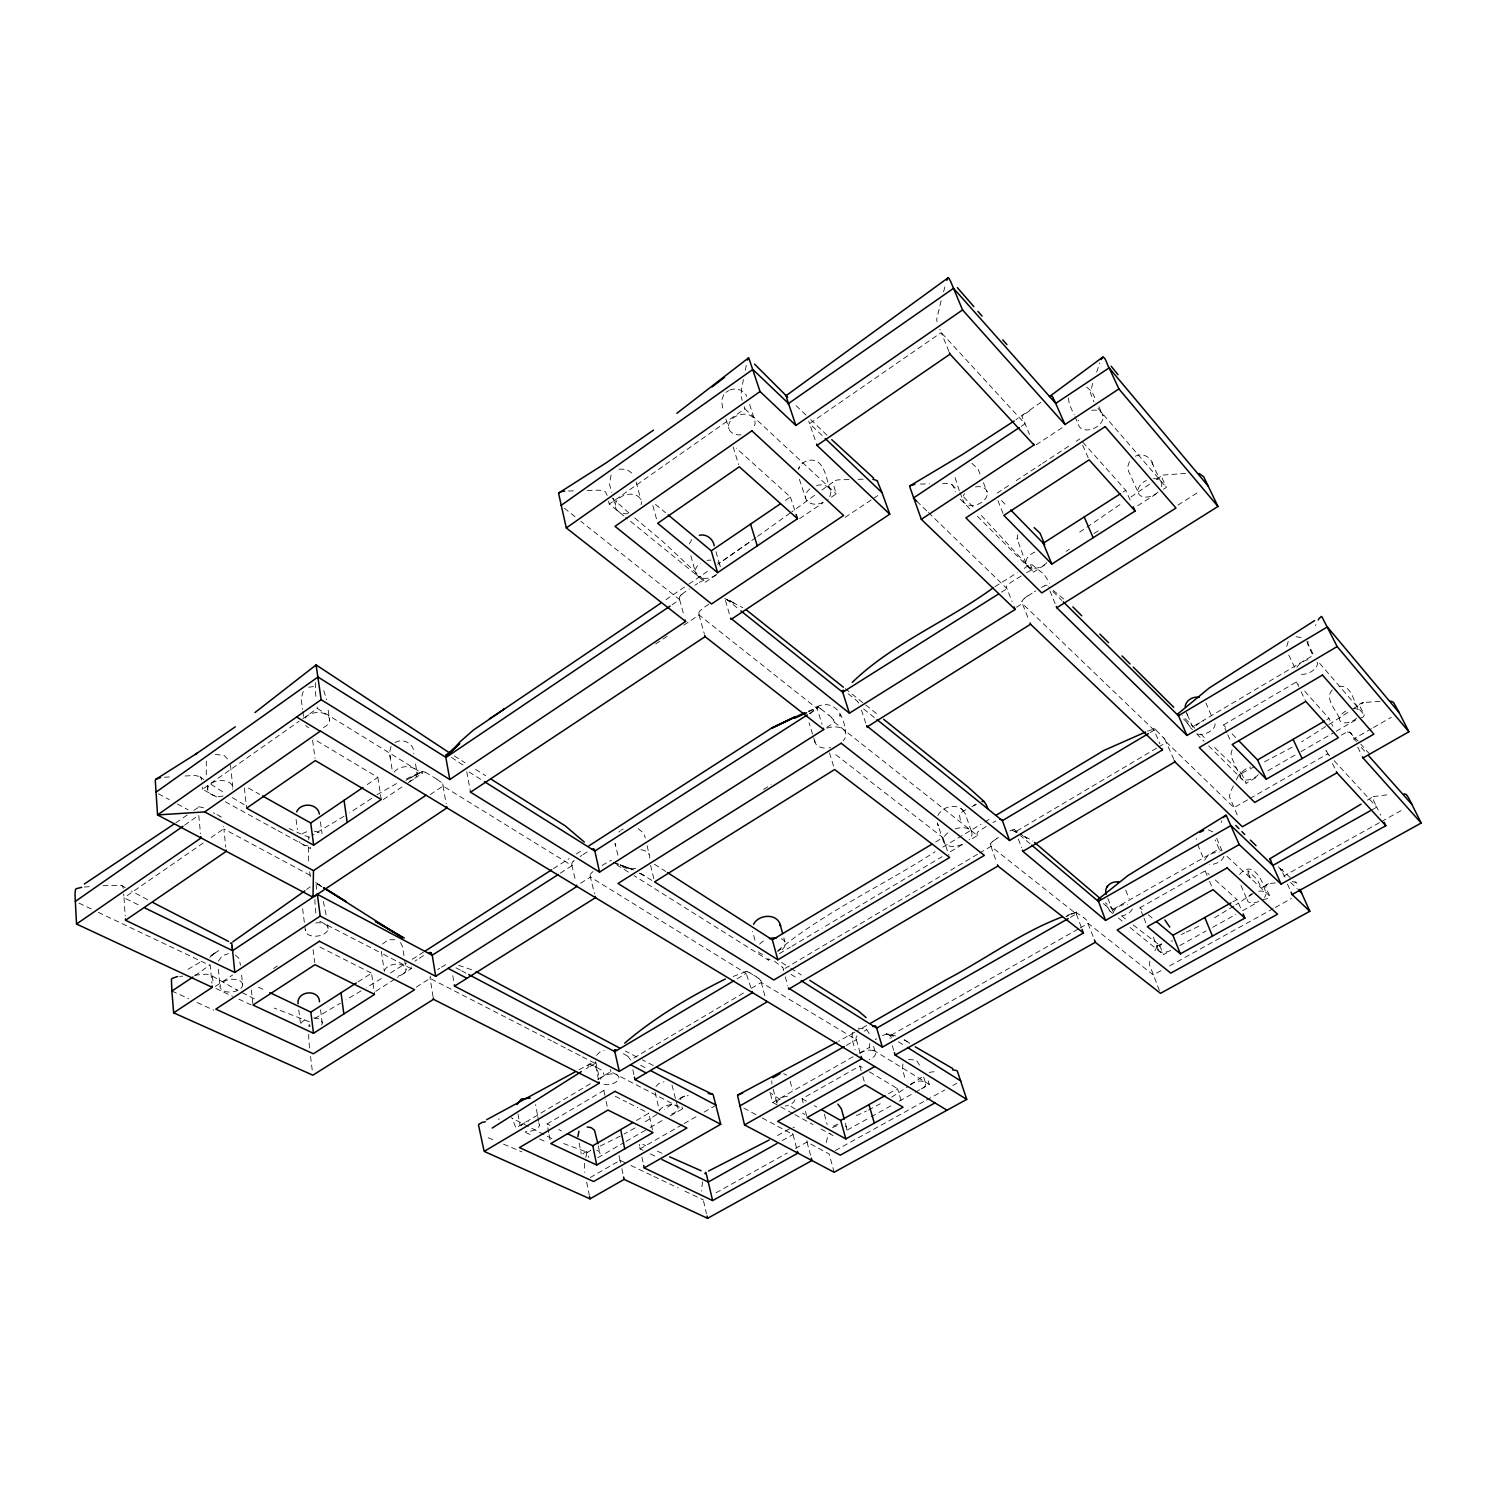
<?xml version="1.0" encoding="UTF-8"?>
<svg xmlns="http://www.w3.org/2000/svg" width="1496" height="1496" viewBox="0 0 1496 1496"><rect width="100%" height="100%" fill="white"/><g stroke="black" fill="none" stroke-linecap="round" stroke-linejoin="round"><path stroke-width="0.75" stroke-dasharray="5 3.75" d="M680.381 1099.597L680.456 1098.55A3.198 2.693 13 0 1 680.83 1097.671L683.971 1096.194A28.218 23.843 13.6 0 1 685.897 1095.895L688.216 1095.633M1017.13 539.289L1017.766 534.764M308.606 847.222L308.438 856.479A37.494 2.693 85.8 0 0 308.419 857.563L308.718 864.09M308.943 1026.667L308.98 1024.891M315.544 682.681L315.432 688.291A37.849 3.011 86.1 0 0 315.413 690.18L316.011 699.043M308.793 1034.204L308.737 1036.952A33.903 2.244 85.5 0 0 308.737 1037.85L309.616 1048.771M771.768 1080.785L771.899 1084.095M826.428 1142.514L826.746 1140.158A26.778 7.387 83.5 0 1 827.064 1139.092L828.298 1135.52M315.002 899.414L314.945 901.078A36.727 2.824 85.9 0 0 314.927 902.107L315.955 914.617M1068.331 398.067L1069.49 404.78L1074.165 414.822M1075.83 912.242L1083.777 917.59M411.101 966.846L411.25 968.66L397.469 977.468M902.93 1063.955L902.443 1069.378L905.735 1080.636M1196.258 838.415L1196.22 839.48M588.096 1064.984L588.302 1067.471L584.113 1069.977M584.693 1163.234L584.469 1164.449A29.883 5.236 84.4 0 0 584.338 1165.178L584.749 1172.453M585.834 1157.493L586.638 1153.491A27.788 4.899 84.4 0 1 586.843 1152.556L588.732 1157.362M745.27 370.335L746.448 364.426M743.456 379.423L741.848 387.539A41.813 10.865 88.7 0 0 741.436 389.876L741.062 395.094A4.731 1.216 88.8 0 0 741.231 396.664L742.147 400.311M203.531 807.877A63.15 53.052 -87 0 0 202.783 807.522L198.725 806.793L198.22 809.841M218.397 961.124L222.119 955.888L228.439 953.644M1308.065 641.148L1307.766 643.467A3.796 1.87 88.6 0 0 1307.953 644.757L1312.89 655.51L1190.704 727.935L1192.406 729.618M943.565 291.757L945.659 284.147M941.096 300.827L936.777 319.003A3.89 1.29 -89.5 0 0 936.814 320.481L937.02 321.808M702.615 1181.765L701.25 1191.097M1149.919 961.161L1149.47 963.854A3.198 1.328 84.1 0 0 1149.601 964.957L1159.68 991.287M206.336 761.09L206.298 775.152M1092.622 383.406L1090.509 392.999L1093.875 401.788M816.816 706.729C834.805 698.651 844.193 715.518 845.577 732.535M1096.624 372.111L1099.167 364.856M1099.841 362.986L1099.504 363.939M689.394 543.908L691.75 539.57M799.406 467.07L798.509 469.202C799.949 464.284 804.717 460.787 809.729 460.207C825.325 458.412 826.316 481.245 830.523 490.464M209.814 957.365L213.61 953.924A61.803 15.072 -41.7 0 1 214.564 953.363M1236.388 779.846L1238.445 775.695A31.079 14.474 86 0 1 1239.193 774.348L1240.932 772.983A3.516 1.627 86.3 0 1 1241.493 773.376L1246.168 783.287L1258.865 775.938M1154.912 950.764L1156.913 946.744A28.387 12.024 83.9 0 1 1157.53 945.64L1158.989 944.649A3.216 1.365 84.2 0 1 1159.475 945.079L1163.477 954.672L1169.984 951.045M1315.395 625.739L1315.919 624.655M1221.091 822.482L1221.933 820.818M1233.377 785.961L1230.909 790.991A33.361 15.428 85.8 0 0 1230.441 792.001L1229.525 796.059A3.497 1.59 86 0 0 1229.693 797.256L1238.651 818.275M611.06 475.036L609.508 484.106L611.658 492.315M750.917 987.809L746.224 973.428A3.796 1.72 55.8 0 1 745.868 971.39L747.252 971.502M590.49 874.132L592.322 872.093A31.958 21.86 -58 0 1 593.071 871.663M1232.087 749.907L1231.04 753.629L1231.975 758.304L1240.278 776.536M1129.424 461.591L1127.89 466.228L1128.508 471.072L1137.951 491.847M937.88 815.544C941.882 807.111 954.373 803.296 961.891 809.261M391.017 746.429L389.446 753.105L390.624 758.435L389.615 754.639M852.608 1032.333L851.841 1038.336L855.095 1049.874M1185.58 473.428L1162.467 475.092L1161.906 477.748L1166.375 487.416L1161.27 490.669M1239.604 874.618C1252.171 858.274 1264.214 881.967 1265.803 894.01M596.53 1055.316L599.672 1052.137L604.122 1050.585M810.084 713.873L817.77 706.692M723.765 394.757L721.54 400.535L722.811 409.119M382.583 943.995L388.287 939.712L396.496 939.75M303.221 691.339L301.145 698.894L302.566 709.478M655.977 1086.451L659.044 1083.385L664.056 1081.776M1288.224 641.485L1286.205 648.198M869.831 1043.497L869.195 1047.574L929.278 1084.45L915.253 1092.248M857.002 1035.924L856.61 1036.41A2.506 1.926 -58.4 0 0 856.049 1037.794L856.03 1038.617A4.918 3.89 -55.7 0 0 856.366 1039.683M425.126 772.198L422.433 771.412L422.246 773.245L408.015 782.857M572.931 861.733L572.257 862.612A2.338 1.571 -57.7 0 0 571.921 863.379A4.226 2.842 -57.6 0 0 572.126 865.586M1332.3 689.937C1323.287 699.511 1338.752 712.096 1340.304 721.184M680.83 595.277L679.689 596.68A2.394 1.552 -51.9 0 0 679.446 597.297A4.451 2.936 -51.8 0 0 679.689 599.503M618.839 832.094L620.429 830.691M777.733 950.727C825.568 911.251 883.201 885.464 935.131 851.729M992.353 841.594L990.857 843.277A2.412 1.907 -51 0 0 990.633 843.838M972.026 806.625L976.383 804.194M574.015 860.742L574.146 860.63A10.547 7.162 -58.1 0 0 572.912 861.677M777.696 951.624L780.949 948.95L777.322 951.606M1024.218 598.568L1022.273 600.588A2.431 1.795 -46.1 0 0 1022.03 601.186M681.952 594.323L682.12 594.192A42.187 28.293 -52.4 0 1 685.168 591.78L689.394 589.013M1025.134 413.233L1015.971 419.759M1023.619 414.299L1022.123 416.206L1022.815 418.73A55.801 36.633 11.5 0 1 1023.844 420.694L1029.472 434.364M725.953 392.382L728.571 390.662M306.624 889.522L310.196 886.773M814.535 495.363L791.758 511.913M790.094 513.109L757.63 536.372M821.921 489.996L832.73 482.292L836.208 493.904L827.83 499.552M1353.787 708.3L1363.436 702.522C1352.216 705.458 1373.422 716.678 1358.723 718.286M755.91 537.588L722.138 561.28M216.583 796.975L202.502 789.252L299.013 721.334M302.659 718.772L317.32 708.468L317.115 706.972M623.795 515.877L609.283 504.077L744.877 408.782L744.185 406.594M671.667 1104.366L664.448 1109.378M184.55 825.175L198.762 815.245M749.216 542.375L717.575 564.403M1040.954 402.293L1028.781 410.746M1149.526 484.18L1129.237 498.205M187.187 815.002L174.303 823.885M203.213 842.996L123.981 897.806L125.234 916.02M211.123 837.517L223.839 828.728L223.596 826.39M1156.464 479.375L1162.018 475.522M1079.663 532.183L1121.14 503.759M1347.877 712.451L1301.557 741.923M921.798 1077.195L909.83 1085.292M371.756 798.322L349.653 812.795M707.421 571.397L686.384 585.778M211.03 955.794L216.247 952.223L211.086 955.57M684.57 587.03L664.261 600.812M367.212 784.577L377.815 777.359L313.674 738.931M785.4 500.393L790.412 496.99L736.2 448.127M694.911 585.291L697.622 583.477M383.313 799.537L404.481 785.25M672.003 604.814L679.633 599.653L580.803 521.281M716.565 574.632L705.364 582.187L625.609 517.354M799.575 518.626L822.819 502.937M430.25 794.6L443.022 786.036L571.996 865.679L575.68 881.256M708.824 604.234L704.784 606.946A34.632 23.412 -52.2 0 0 700.913 609.994M655.678 643.935L668.806 635.183M683.878 625.104L699.043 614.968L817.171 708.599L822.052 724.27M845.165 517.354L871.925 499.458M873.608 498.336L878.676 494.97M194.91 975.729L210.169 964.77M1021.17 426.36L1025.003 423.798L941.246 332.579L939.881 329.214M1253.18 893.505L1235.827 904.818M377.011 794.713L398.497 782.483M215.331 986.425L232.703 974.962M1036.148 444.854L1063.974 426.51M997.121 493.138L1009.276 485.153M1016.252 480.59L1040.823 464.471M1042.581 463.33L1069.154 445.901M1076.297 441.226L1079.869 438.87M273.6 968.492L277.433 965.967M891.653 1097.166L908.334 1086.264M423.499 955.589L417.534 959.46M193.769 810.421L198.145 807.578M1233.863 906.09L1212.845 918.75M656.912 1114.408L642.364 1123.59M1262.717 899.489C1279.304 898.198 1258.342 887.053 1269.038 883.575L1259.856 888.942M1027.939 595.875L1033.456 592.379M553.408 868.69L569.135 858.592M576.278 853.992L581.645 850.532M582.916 854.702L587.909 851.505A32.856 22.459 -58 0 1 588.957 850.962M214.601 953.289L220.529 949.493M358.124 981.806L371.532 973.204L374.58 994.391M1123.159 491.978L1125.777 490.314L1130.434 500.674M417.104 959.74L415.925 960.488A23.936 15.914 -63.2 0 0 414.897 961.217M560.364 873.14L571.996 865.679M809.317 713.648L817.171 708.599M581.869 855.394L580.055 856.535M602.065 865.548L606.235 862.912A23.3 16.063 -57.9 0 1 611.135 860.481L611.471 860.462M412.223 959.31L423.555 952.092M375.776 991.268L395.486 978.721M977.299 516.214L1033.399 572.164L1046.433 563.861M1066.068 551.351L1069.36 549.238M1094.137 533.455L1099.111 530.276M1137.596 505.76L1157.885 492.82M441.395 967.145L448.781 963.087M1035.681 590.957L1034.409 591.78M416.337 987.098L430.081 978.384L551.482 1040.823M439.618 968.286L437.617 969.558M826.764 727.355L834.6 722.4L977.412 835.572L970.642 839.611M1016.495 607.264L1022.366 603.561A4.432 3.123 -53.8 0 1 1022.086 601.168M1177.913 505.106L1198.015 492.371M580.56 883.257L590.378 877.049A4.264 2.899 -60.1 0 1 590.303 874.543M763.558 789.42L771.076 784.708M590.677 1150.387L586.769 1152.836L587.648 1152.406L560.813 1142.514M994.99 586.656L1017.43 572.631M1024.236 568.386L1030.576 564.029L1031.885 564.628A25.656 6.788 54.7 0 1 1032.857 565.357L1043.591 573.866A27.601 7.274 54.8 0 1 1044.283 574.427L1049.594 583.29M1001.497 592.135L1006.995 588.676A5.33 3.927 -41.6 0 1 1006.677 587.76M1021.095 576.016L1011.577 582A38.335 28.144 -45.1 0 0 1010.623 582.655L1008.659 584.095A6.657 4.825 -45.1 0 0 1007.051 585.534A2.506 1.795 -45.1 0 0 1006.621 586.712L1006.64 587.76M390.437 973.017L406.557 962.919M1367.475 800.136L1372.767 796.826M344.024 816.292L312.963 834.861M381.387 978.552L366.426 987.659M314.777 1018.477L340.34 1003.218M996.467 838.714L998.561 837.461M361.097 990.876L345.969 999.889M935.598 841.986L942.929 837.592L948.913 855.301M984.761 822.033L992.259 817.545M680.456 1098.55L684.57 1096.082L678.735 1099.28M942.873 847.091L981.021 824.277M1150.125 732.591L1154.127 730.198L1159.868 743.736M770.029 959.235L768.476 960.152L634.08 875.665M779.379 953.644L790.337 947.118M791.908 946.183L822.239 928.1M825.455 926.174L942.013 856.684M950.409 851.673L963.873 843.65A14.885 8.49 -18.9 0 1 945.416 844.342A14.885 8.49 -18.9 0 1 949.062 831.888M737.042 978.889L746.224 973.428L590.378 877.049L594.492 893.804M621.308 830.093L623.196 829.046M598.475 1079.514L595.109 1063.432L588.302 1067.471M590.396 1083.758L515.914 1127.909L512.23 1118.428M597.727 1079.42L610.817 1071.641L682.457 1108.835L670.358 1115.829M743.456 993.026L630.545 1059.953L627.909 1056.288M751.385 988.332L761.296 982.461L856.329 1039.72L860.817 1055.148M784.989 968.417L977.655 854.216M979.543 853.094L990.95 846.343L1076.335 913.944L1081.197 927.015M1156.632 748.131L1015.691 831.683A4.357 3.422 -51.3 0 0 1014.568 829.775A2.431 1.907 -51.1 0 0 1013.877 829.607L1013.147 829.625A13.296 10.285 -49.8 0 0 1011.52 830.224A29.322 22.795 -50.2 0 0 1009.912 830.972M1158.615 746.953L1166.543 742.259L1234.013 807.672L1247.982 799.631M199.847 962.377L185.597 970.698M992.895 822.613L995.756 820.986M548.714 1132.678L547.069 1123.982L603.879 1090.472L606.74 1091.93M1226.944 732.816L1223.447 724.999L1296.434 681.933L1298.528 684.289M986.238 826.521L979.169 830.935A8.808 6.882 -51.5 0 0 977.898 831.87L977.449 832.58A2.188 1.683 -50.9 0 0 977.112 833.309A4.077 3.123 -50.6 0 0 977.486 835.516M636.455 1120.448L648.797 1113.267L653.079 1132.547M1326.784 719.782L1329.046 718.454L1332.768 726.14M597.802 1157.736L624 1142.589M626.02 1141.429L648.198 1128.62M650.199 1127.46L662.298 1120.485M1267.972 770.683L1297.294 753.76M1300.978 751.628L1334.357 732.348M1336.227 731.264L1356.835 719.37M590.209 1177.539L620.092 1160.372L625.515 1162.934M682.101 1124.749L640.082 1148.872L640.344 1150.069M684.102 1123.59L696.108 1116.708M704.111 1112.108L716.098 1105.207M1249.983 798.49L1327.831 753.76L1331.01 757.238M1371.514 728.664L1353.693 738.912L1354.273 740.09M1373.478 727.524L1391.299 717.295M578.989 1069.696L593.65 1062.123M634.996 1127.947L624.019 1134.099M1070.276 917.422L1076.335 913.944M866.708 1025.433L856.853 1031.006M866.689 1029.734L864.239 1031.118M846.269 1045.423L856.329 1039.72M770.515 1093.95L772.721 1102.458L857.133 1054.437M859.134 1053.296L869.195 1047.574M1107.264 907.025L1107.358 907.1A11.65 2.655 59.2 0 1 1108.069 907.866L1109.882 911.101L1219.053 848.999L1221.054 850.85M875.179 1039.683L876.843 1038.748M1078.074 929.128L889.391 1036.13L890.101 1038.467M1080.112 927.988L1088.228 923.369L1153.304 974.962L1161.438 970.455M803.184 1102.926L802.062 1098.737L859.77 1066.05L862.182 1067.49M1143.187 916.169L1139.896 907.792L1205.159 870.84L1209.217 874.487M854.852 1032.147L838.601 1041.235M882.528 1035.513L887.409 1033.83L893.58 1036.317M1341.295 735.116L1344.867 733.152A25.675 25.114 -13.4 0 1 1345.764 732.685A11.856 11.426 -29.9 0 1 1347.466 731.937M1371.813 809.916L1376.769 807.148L1374.543 802.529A59.672 40.916 26.1 0 0 1373.852 801.164L1372.543 797.256A2.805 1.907 26.6 0 1 1372.935 796.639L1389.317 794.563M1026.611 572.613L1028.743 571.472A36.708 27.227 -44.7 0 1 1029.51 571.079L1029.94 570.855A6.04 4.338 -43.5 0 1 1030.594 570.612L1031.455 570.406A2.394 1.739 -44.4 0 1 1032.502 570.649L1033.025 571.229A5.199 3.721 -48.9 0 1 1033.456 572.126M782.258 1140.55L793.011 1134.529L792.674 1133.351M888.568 1093.67L897.525 1088.677L901.845 1103.076M1232.947 901.789L1236.986 899.526L1241.4 909.83M716.023 1192.798L787.233 1153.061M795.442 1148.479L806.999 1142.046L829.139 1153.94L834.132 1172.247M1379.424 822.688L1283.867 876.002L1284.877 878.302M1381.444 821.566L1403.809 809.093M789.551 1128.9L776.031 1136.324M847.204 1130.097L869.213 1117.849M871.214 1116.727L891.242 1105.6M899.246 1101.15L913.252 1093.37M1179.783 945.603L1206.057 930.98M1212.676 927.314L1235.92 914.393M1242.596 910.671L1256.004 903.229M1292.17 747.271L1264.139 762.025M835.217 1150.574L924.397 1101.224M926.435 1100.102L944.668 1090.023M952.784 1085.535L956.823 1083.291M1169.554 965.967L1273.152 908.652M1275.172 907.53L1291.422 898.535M406.239 778.967L422.433 771.412L405.865 780.388M407.716 779.379L422.433 771.412M868.428 1110.144L880.209 1103.768M395.112 742.558C403.153 737.547 414.916 743.942 413.831 753.965M974.233 805.334L975.186 804.829M975.429 804.698L973.765 805.577M965.911 809.747L963.274 811.169A25.058 19.841 -43.8 0 0 962.489 811.617L959.74 814.03A2.824 2.207 -43.7 0 0 959.441 814.834L960.6 821.192A33.417 26.386 -42.8 0 0 961.105 822.65M1161.382 943.845L1157.324 945.977L1159.475 945.079L1132.865 924.752M620.373 1136.062L598.194 1147.039M1181.167 934.551L1184.645 932.887M808.551 711.797L818.368 707.103M1254.34 766.756L1238.95 774.76L1241.493 773.376L1212.695 745.7M1186.384 932.064L1199.886 925.781M856.441 1115.642L866.427 1111.061M837.91 1124.057L832.094 1126.694L832.58 1127.535M1075.83 912.167L1066.012 916.543L1076.615 912.13L1066.461 915.477M1135.296 456.299C1142.551 452.26 1151.864 457.271 1153.154 465.443L1151.883 462.582L1160.485 481.095M1147.507 731.151L1154.538 728.907M745.999 971.54L732.872 976.608M808.513 711.142L818.48 707.159M308.569 687.206L315.75 686.327M729.749 390.138C735.228 387.389 744.241 389.745 746.766 396.403M858.124 1028.201L866.203 1028.762L870.41 1035.587M908.577 1059.561L916.356 1060.066L920.489 1066.723M1347.485 732.03L1350.645 732.76A6.489 5.105 -9.6 0 1 1350.944 733.208L1357.508 743.213M929.203 1072.426L929.727 1072.314A27.452 22.309 22.9 0 1 931.522 1072.034L936.87 1071.435M619.138 469.183L626.544 469.239L632.864 473.839M498.093 1119.214L499.384 1118.952M1339.032 686.44C1351.935 684.065 1353.805 703.606 1359.116 710.301M1296.06 636.754L1303.315 637.876M215.293 754.358L224.101 755.48L229.019 760.361M179.576 976.421L182.699 976.14M194.686 975.149L204.69 974.326A34.109 27.096 -4.5 0 1 207.103 974.214L211.422 975.149M1275.415 882.958L1270.291 883.407A29.583 21.187 26.8 0 0 1268.477 883.65L1265.691 885.034A3.347 2.394 26.3 0 0 1265.504 885.856M84.225 887.053L89.648 886.642M103 885.688L121.419 885.408A3.347 2.543 -4.5 0 1 122.373 886.006L123.364 888.231M164.392 777.247L172.077 776.779M1380.023 701.4L1364.801 702.391A32.538 21.524 25.3 0 0 1362.819 702.596L1359.864 703.962A3.684 2.431 24.8 0 0 1359.677 704.803M185.018 775.994L192.46 775.583A38.073 28.349 -1.4 0 1 195.153 775.508L199.978 776.574M568.443 490.987L576.11 490.781M587.217 490.464L596.698 490.202A40.168 27.302 9.8 0 1 599.485 490.22L604.683 491.38A4.544 3.048 9.8 0 1 605.712 492.296L607.152 495.457M920.358 484.068L929.409 483.825M858.162 479.337L864.09 479.188M703.868 580.317L700.839 581.514A43.608 29.153 -51.9 0 0 697.641 583.515M849.036 479.562L840.004 479.786A39.364 26.143 15.1 0 0 837.386 479.954L833.197 481.338A4.451 2.936 14.7 0 0 832.748 482.292M942.536 483.432L944.257 483.395A38.185 25.133 16.6 0 1 946.818 483.414L951.736 484.536A4.32 2.824 16.4 0 1 952.821 485.415L955.757 491.791M1292.226 881.611L1295.947 882.416A3.347 2.375 26.6 0 1 1296.826 883.145L1298.678 886.343M1208.282 829.887L1213.125 832.019M792.974 1127.124L794.283 1127.629M458.618 965.275L474.12 970.605M895.562 1035.887L886.249 1033.923L891.747 1035.718M783.68 1073.698L786.784 1075.175M304.96 835.684L308.98 836.975L309.429 839.593M613.753 862.425L633.78 869.943M632.06 869.251L620.26 865.118L631.836 869.251M613.491 862.538L623.178 866.24L619.531 864.37M309.373 1021.787L274.236 1008.098M488.201 1137.727L495.045 1140.588M503.516 1144.141L521.917 1151.883M296.75 832.094L301.051 834.001M1086.62 387.053L1092.099 391.802L1096.269 400.928M638.231 828.691L643.411 832.991L645.3 837.835M171.89 991.044L188.664 998.692M197.061 1002.526L213.834 1010.193M661.961 1153.322L656.445 1150.742M525.433 1132.36L530.164 1134.566M539.57 1138.961L547.33 1142.589M215.854 988.445L232.572 996.261M238.78 999.141L251.104 1004.901M724.719 598.512L742.745 607.657M551.781 1138.55L511.389 1117.793M78.914 903.098L91.293 908.988M98.325 912.336L210.244 965.537L211.908 983.227M630.901 1165.496L652.163 1175.613M653.902 1176.436L667.796 1183.037M669.516 1183.86L678.081 1187.918M684.85 1191.153L703.288 1199.904M289.177 828.56L293.141 830.448M547.069 1123.982L549.986 1125.366M558.7 1129.517L561.58 1130.901M258.397 987.154L266.045 990.801M642.831 1144.29L645.674 1145.656M254.339 998.823L240.239 991.661M213.423 812.814L214.807 813.487M138.118 904.687L123.981 897.806L123.682 893.916M643.037 1150.312L640.082 1148.872A42.206 36.222 9 0 0 639.914 1148.049L639.409 1145.786M650.349 1153.865L656.164 1156.688M726.495 599.503L734.255 603.337L727.131 598.419M216.901 814.516L217.967 815.04A48.302 38.391 -32.1 0 1 219.594 816.087M596.904 1067.527L601.448 1070.145A4.712 2.225 59.8 0 1 601.86 1070.538A4.563 2.151 59.8 0 1 603.262 1072.445M594.847 1066.48L596.38 1067.265M615.305 1096.269L626.6 1102.01M629.405 1103.431L637.764 1107.676M640.531 1109.078L648.797 1113.267M319.845 946.987L371.532 973.204M653.247 1065.433L642.401 1059.879M593.594 1065.844L589.293 1063.974A4.731 2.207 58.6 0 0 588.957 1064.011L588.826 1064.049A4.507 2.094 59.5 0 0 588.152 1064.815M640.008 873.327L653.341 881.256M553.127 1041.665L566.255 1048.453M411.25 968.66L382.546 953.794M567.882 1049.294L580.803 1055.989M319.695 921.199L379.629 952.298M639.839 873.309L645.692 876.338L639.727 873.14M636.866 1057.018L625.384 1051.034M582.393 1056.831L595.109 1063.432M236.218 989.585L237.901 990.464L212.208 976.009A3.852 3.048 -4 0 0 211.422 975.149M971.876 463.236L978.122 469.276L981.152 476.962M623.252 1053.689L627.665 1056.139M640.55 1065.264L645.58 1067.92M455.981 967.818L460.955 970.455M461.666 970.848L465.929 973.092M147.655 899.732L131.386 891.036M743.886 1108.143L760.249 1116.932M762.306 1118.036L793.011 1134.529L796.657 1148.442M158.464 793.834L169.347 799.668M177.444 804.025L188.159 809.785M310.158 875.31L223.895 828.971L225.765 847.166M235.358 955.028L238.799 958.207L240.613 965.313M802.529 1113.136L804.96 1114.483M225.298 801.763L276.255 829.756M277.919 830.673L310.607 848.625L310.42 847.222M772.721 1102.458L778.78 1105.787M780.781 1106.89L792.88 1113.529M794.881 1114.632L813.02 1124.599M821.08 1129.013L835.179 1136.773M248.392 788.037L259.743 794.395M802.062 1098.737L806.98 1101.505M814.31 1105.619L816.741 1106.984M888.138 1034.035L891.915 1037.7M244.185 804.661L231.431 797.125M795.236 1108.985L787.812 1104.497M749.421 972.568L752.731 974.588M121.793 885.576L125.271 887.652M753.647 975.13L756.527 976.869M869.382 1071.791L897.525 1088.677M905.491 1040.618L910.11 1043.516M321.603 886.53L315.843 882.977L321.528 886.474M317.32 708.468L422.246 773.245M436.963 779.248L427.033 773.226A35.006 16.045 55.6 0 0 425.126 772.179M1023.601 836.245L1026.929 838.321L1020.216 833.908L1032.726 840.939M451.474 757.387L463.741 765.485M222.53 791.665L209.627 783.474M475.578 769.374L485.733 775.77M616.689 864.744L630.62 873.496M898.329 1041.74L904.089 1045.349M469.09 771.992L481.899 780.052M791.047 974.345L798.378 978.964M315.619 882.472L321.341 886.081M781.567 962.47L788.953 967.164M790.786 968.323L801.314 974.999M454.279 755.929L465.106 762.773M774.498 961.236L782.371 967.22M654.481 864.239L665.851 871.532M780.033 1099.56L769.748 1092.454M1295.012 881.742L1295.947 882.416M1014.382 829.738L1017.299 831.832M199.978 776.555A4.301 3.179 -1 0 1 200.838 777.471L205.363 780.688M1063.75 599.017L1048.733 586.769M835.834 754.713L942.929 837.592M820.799 708.842L828.915 715.275M758.584 978.291L758.696 978.384A8.752 3.497 59.5 0 1 759.631 979.207L760.529 980.366M1121.57 915.87L1126.395 919.685M564.291 508.21L577.531 518.701M845.165 688.59L878.451 715.163M863.585 708.917L875.366 718.323M848.139 693.751L854.384 698.744A21.954 6.676 57.9 0 1 857.732 701.661M1114.034 909.886L1105.432 902.911M726.289 599.111L737.528 608.18M1112.893 913.532L1109.882 911.101M1118.335 917.964L1123.982 922.565M1130.022 927.464L1163.477 954.672M655.491 504.358L665.645 512.81M1139.896 907.792L1142.009 909.549M1148.292 914.804L1152.462 918.264M1030.108 843.763L1020.422 835.628M1103.356 903.584L1105.656 905.529M634.678 517.934L661.363 540.187L704.242 580.373A4.413 2.786 -58.1 0 1 705.158 582.299M1278.388 866.82L1281.118 869.831M308.98 836.975L308.756 838.415A34.95 2.525 85.8 0 0 308.737 839.649M628.918 512.941L611.546 497.57M1290.244 877.554L1277.977 866.502M1215.276 879.947L1236.986 899.526M806.045 415.084L793.89 403.583M962.751 810.065L965.238 813.712L971.802 832.468M831.327 717.351L833.571 719.913M961.311 808.738L963.368 810.626M1227.019 856.385L1269.468 895.749M744.877 408.782L836.208 493.904M826.97 435.149L809.336 418.319M822.108 435.523L809.598 423.592L808.7 421.031M1284.989 877.086L1281.735 871.14M1290.562 882.397L1297.2 888.736M1156.146 730.366L1162.018 736.051M1154.127 730.198L1022.366 603.561L1029.005 620.335M916.768 501.235L926.791 510.94M928.455 512.567L1006.995 588.676L1012.081 601.635M221.352 817.19L221.202 817.059A12.323 9.93 -34.4 0 0 219.613 816.087M1200.727 734.012L1206.655 739.828M1194.724 728.103L1182.139 715.63M1183.635 719.09L1186.122 721.577M1052.941 591.575L1061.823 600.401M960.152 499.122L969.988 508.939M1196.632 733.825L1204.149 741.343M1208.675 745.85L1246.168 783.287M951.736 484.536L956.056 488.855M1001.535 500.562L1007.631 506.807M1223.447 724.999L1225.617 727.243M1232.143 733.919L1236.444 738.332M981.395 515.559L1033.025 571.229L1030.445 564.497M973.111 506.957L961.778 494.952M1349.411 731.862L1357.975 741.006M1163.682 737.771L1163.963 738.07A8.976 1.758 59.1 0 1 1164.673 738.949M1334.17 760.679L1376.769 807.148L1379.592 812.926M857.769 701.905L858.741 703.101M1369.551 753.965L1360.799 744.185M1082.823 442.199L1125.777 490.314M1304.755 691.245L1329.046 718.454M1361.304 747.476L1365.081 751.721M1187.525 723.073L1190.685 727.86M1319.584 663.233L1364.352 715.032M1097.914 408.315L1166.375 487.416M400.554 942.574L402.648 947.043L404.313 958.207M1164.655 738.874L1173.855 759.426M323.734 690.628L326.726 699.904M323.304 901.434L326.577 916.992M1306.906 641.466L1313.974 655.884M200.838 777.471L201.661 779.977M1186.048 712.096L1187.674 715.163L1186.609 713.031M212.208 976.009L213.404 983.919M1357.751 747.196L1360.668 753.161M1380.153 814.086L1380.715 815.245M1248.468 873.701L1247.851 870.878A2.861 1.159 68 0 1 1248.132 870.822L1257.351 879.741L1261.577 888.437M1288.748 655.005L1294.676 667.31M1334.656 768.028L1331.216 760.884M1296.434 681.933L1300.174 689.731M1301.109 691.694L1305.784 701.437M603.374 1072.726L604.272 1075.531M1326.503 750.992L1328.392 754.956M671.985 1085.068L677.669 1107.021M1098.849 406.594L1103.113 415.944M1250.376 878.04L1249.104 875.067M1227.805 734.76L1230.441 740.632M1287.458 884.08L1290.038 889.877M1211.18 715.125L1205.944 702.989M1074.988 416.711L1078.317 424.191M1082.637 445.172L1088.209 457.776M1187.375 714.808L1192.78 727.131M1219.053 848.999L1215.182 839.854M1240.969 885.426L1247.234 899.994M1216.678 838.284L1222.139 851.037M1197.623 844.455L1203.887 859.321M1205.159 870.84L1208.675 879.199M1209.553 881.294L1213.069 889.653M1049.968 590.92L1055.222 603.842M948.913 351.448L941.246 332.579L809.598 423.592L815.638 441.32M1026.013 563.45L1017.018 538.541M997.926 500.618L1003.853 515.391M983.433 482.684L987.192 492.09M1153.285 937.132L1158.203 949.605M1144.029 918.264L1147.32 926.641M1125.759 890.251L1129.106 898.797M959.31 490.707L954.168 474.774M960.039 492.595L962.975 500.15M1107.863 898.442L1113.585 913.308M1093.109 936.365L1086.638 920.321A6.882 1.833 60.3 0 0 1085.834 919.385A23.955 6.208 60 0 0 1083.758 917.572M1018.365 839.032L1021.506 847.671M990.95 846.343L996.598 862.332M943.527 841.687L937.244 822.856M799.388 479.281L805.82 498.71M861.453 710.095L865.679 723.092M790.412 496.99L795.367 512.193M749.664 404.5L754.713 420.226M929.278 1084.45L928.156 1080.823M725.897 419.067L728.945 428.885M829.476 752.937L833.983 767.448M733.152 446.949L738.613 464.564M923.705 1077.139L925.613 1083.328M815.077 742.558L809.056 722.792M892.252 1045.554L894.028 1051.482M873.552 1046.228L875.422 1052.548M715.948 551.669L719.931 565.282M725.485 600.513L729.786 615.398M859.77 1066.05L862.201 1074.409M862.799 1076.503L865.23 1084.862M690.815 555.745L695.771 573.323M845.408 1123.197L846.549 1127.33M699.043 614.968L704.336 633.93M783.829 937.786L784.989 941.994M824.352 1114.183L827.195 1124.543M783.25 969.445L783.586 970.68M785.269 976.813L787.644 985.453M679.633 599.653L683.709 614.594M652.854 505.573L656.482 518.869M608.535 501.16L609.283 504.077M636.118 481.955L640.924 499.814M805.428 1111.285L807.129 1117.549M754.938 940.217L752.563 931.279M806.999 1142.046L810.701 1155.884M790.169 1081.402L792.45 1089.948M761.296 982.461L765.223 997.234M595.651 1061.524L599.26 1077.905M655.136 1092.473L659.343 1110.612M773.226 1089.163L777.097 1104.011M613.21 498.336L615.772 508.229M617.904 855.17L615.024 843.407M682.457 1108.835L682.008 1106.928M647.057 845.614L649.189 854.44M650.573 865.249L654.575 881.892M703.55 1201.045L706.486 1213.705M632.827 1069.715L633.93 1074.633M619.064 1155.51L619.905 1159.475M641.915 1157.175L643.205 1163.14M620.092 1160.372L620.597 1162.729M621.85 1168.675L623.103 1174.622M603.879 1090.472L605.693 1099.186M606.16 1101.355L607.993 1110.069M598.288 1145.749L599.615 1152.182M579.12 1143.075L581.271 1153.883M586.712 1182.195L589.312 1195.267M549.144 1134.866L550.79 1143.561M537.326 1114.314L535.643 1104.534M537.756 1116.54L539.402 1125.291M466.733 771.712L470.043 789.458M518.009 1114.109L520.028 1125.142M443.022 786.036L446.182 803.763M381.312 951.381L384.322 971.428M452.746 975.616L453.868 982.161M415.514 763.914L417.178 773.713M433.055 996.691L430.025 977.786M389.839 755.48L392.401 771.356M377.815 777.359L381.256 799.481M404.612 960.114L406.089 969.52M328.166 710.058L329.606 720.1M316.049 884.304L316.797 890.027M312.589 740.333L315.02 758.341M320.425 821.865L322.033 833.74M302.846 711.498L303.651 717.538M327.587 924.715L328.11 928.567M310.327 876.675L309.691 871.719M313.075 949.605L314.721 962.545M296.096 819.528L297.349 829.513M320.537 1009.781L322.22 1023.002M302.622 908.67L305.352 930.456M309.747 1024.536L309.99 1026.649M310.551 1056.363L312.327 1071.005M298.789 1009.856L300.397 1023.133M244.372 787.906L246.616 808.177M202.297 787.102L202.502 789.252M230.459 765.017L232.871 787.7M251.384 989.959L252.992 1005.05M241.623 975.074L242.614 984.686A11.332 6.339 -6.4 0 1 225.784 991.642A11.332 6.339 -6.4 0 1 225.578 980.628A11.332 6.339 -6.4 0 1 242.614 984.723M207.29 785.307L207.701 789.346M218.36 969.202L220.043 986.687M198.781 815.488L200.52 833.796M305.278 718.155A12.753 8.284 -6.3 0 1 325.978 714.415A12.753 8.284 -6.3 0 1 321.79 728.159M308.662 727.654A12.753 8.284 -6.3 0 1 305.726 725.466M394.215 772.086A12.155 7.686 -8.5 0 1 413.999 768.439A12.155 7.686 -8.5 0 1 409.437 781.305M845.259 1126.021A8.995 4.376 -15.7 0 1 846.362 1129.611M830.355 1133.837A8.995 4.376 -15.7 0 1 829.7 1133.201M832.487 1127.722A8.995 4.376 -15.7 0 1 839.686 1125.273M794.9 1099.728A9.275 4.638 -15.1 0 1 785.269 1106.049M776.873 1103.132A9.275 4.638 -15.1 0 1 787.476 1096.175M910.316 1084.488A9.126 4.507 -16.8 0 1 924.603 1082.094A9.126 4.507 -16.8 0 1 918.563 1090.303M860.144 1053.221A9.406 4.787 -16.3 0 1 874.319 1051.239A9.406 4.787 -16.3 0 1 869.195 1059.542M1170.732 950.465A9.631 4.881 -20.7 0 1 1159.381 951.344A9.631 4.881 -20.7 0 1 1161.719 944.107M1171.05 940.947A9.631 4.881 -20.7 0 1 1172.677 941.04M1258.753 891.205A9.836 4.993 -22.1 0 1 1264.419 897.469M1258.865 901.415A9.836 4.993 -22.1 0 1 1247.926 901.49A9.836 4.993 -22.1 0 1 1251.797 893.785M1132.285 908.876A9.911 5.199 -20.5 0 1 1122.15 915.889M1113.529 912.803A9.911 5.199 -20.5 0 1 1127.573 904.276M1223.896 856.366A10.135 5.348 -22.1 0 1 1209.46 864.538M1204.822 860.312A10.135 5.348 -22.1 0 1 1219.277 852.103M223.091 796.04A12.623 7.873 -4.8 0 1 207.738 789.795A12.623 7.873 -4.8 0 1 220.959 780.557A12.623 7.873 -4.8 0 1 232.647 789.364M308.026 845.895A12.024 7.33 -6.9 0 1 299.144 841.537M302.192 833.87A12.024 7.33 -6.9 0 1 308.269 831.439M314.366 831.215A12.024 7.33 -6.9 0 1 321.64 834.843M1091.687 410.353A13.221 8.939 -26.5 0 1 1103.057 418.394A13.221 8.939 -26.5 0 1 1088.06 429.913A13.221 8.939 -26.5 0 1 1078.71 420.32M975.523 486.948A12.809 8.658 -23 0 1 987.08 495.382A12.809 8.658 -23 0 1 970.567 505.461A12.809 8.658 -23 0 1 964.602 493.605M1353.506 708.618A10.958 5.965 -25.2 0 1 1359.92 712.376M1356.891 718.024A10.958 5.965 -25.2 0 1 1340.491 721.371A10.958 5.965 -25.2 0 1 1348.401 709.796M1317.153 662.111A11.332 6.414 -25.4 0 1 1311.188 671.76A11.332 6.414 -25.4 0 1 1298.154 673.331M1296.938 667.366A11.332 6.414 -25.4 0 1 1308.514 659.53M1258.286 774.704A10.659 5.816 -23.4 0 1 1241.213 778.5A10.659 5.816 -23.4 0 1 1250.656 766.981M1215.07 723.821A11.014 6.246 -23.4 0 1 1208.824 732.142A11.014 6.246 -23.4 0 1 1197.006 733.825M1196.276 725.654A11.014 6.246 -23.4 0 1 1203.831 720.866M659.568 1110.855A9.444 4.787 -13.5 0 1 669.31 1104.908A9.444 4.787 -13.5 0 1 678.006 1108.218A9.444 4.787 -13.5 0 1 669.423 1114.632M600.233 1079.177A9.761 5.086 -12.6 0 1 614.033 1074.035A9.761 5.086 -12.6 0 1 616.689 1081.477A9.761 5.086 -12.6 0 1 601.878 1083.758M596.811 1150.424A9.35 4.619 -12.4 0 1 598.325 1156.464M582.823 1153.996A9.35 4.619 -12.4 0 1 590.845 1150.274M538.616 1122.972A9.668 4.899 -11.5 0 1 536.391 1128.975A9.668 4.899 -11.5 0 1 525.433 1131.369M521.113 1125.721A9.668 4.899 -11.5 0 1 528.761 1121.533M315.712 922.939A11.444 6.62 -7.5 0 1 328.11 928.343A11.444 6.62 -7.5 0 1 316.217 936.197A11.444 6.62 -7.5 0 1 305.427 929.727M741.1 434.812A13.595 9.967 -18.2 0 1 728.87 424.079A13.595 9.967 -18.2 0 1 746.971 414.373A13.595 9.967 -18.2 0 1 752.993 428.417M816.61 485.471A13.034 9.126 -19.5 0 1 828.616 487.49A13.034 9.126 -19.5 0 1 829.27 497.14M823.268 502.282A13.034 9.126 -19.5 0 1 807.391 501.31A13.034 9.126 -19.5 0 1 810.084 488.668M628.152 513.689A13.296 9.556 -14.2 0 1 615.286 504.713A13.296 9.556 -14.2 0 1 630.377 494.166A13.296 9.556 -14.2 0 1 641.111 504.638M717.893 562.515A12.735 8.77 -15.9 0 1 720.305 566.965M716.135 574.763A12.735 8.77 -15.9 0 1 698.165 576.315A12.735 8.77 -15.9 0 1 700.371 563.169M707.103 560.439A12.735 8.77 -15.9 0 1 710.955 560.14M384.435 970.736A10.977 6.208 -9.1 0 1 395.243 964.191A10.977 6.208 -9.1 0 1 405.996 968.454A10.977 6.208 -9.1 0 1 398.104 976.177M1153.472 478.608A12.716 8.209 -26.2 0 1 1161.569 486.593M1158.054 492.072A12.716 8.209 -26.2 0 1 1139.503 494.933A12.716 8.209 -26.2 0 1 1146.347 480.44M313.767 1017.916A10.865 5.947 -7.9 0 1 321.659 1024.91M301.164 1023.133A10.865 5.947 -7.9 0 1 308.269 1018.57M1046.807 562.683A12.323 7.966 -23.2 0 1 1027.434 566.086A12.323 7.966 -23.2 0 1 1035.961 551.687M640.924 849.728A15.484 9.219 -13.2 0 1 649.657 858.124M635.856 868.335A15.484 9.219 -13.2 0 1 619.98 864.052M781.174 938.74A14.343 7.948 -15.3 0 1 779.435 951.55M762.661 954.373A14.343 7.948 -15.3 0 1 758.192 951.55M759.613 944.126A14.343 7.948 -15.3 0 1 764.325 940.647M955.196 828.896A14.885 8.49 -18.9 0 1 969.894 829.719A14.885 8.49 -18.9 0 1 969.09 839.817M826.914 728.141A16.045 9.948 -17.4 0 1 843.239 729.356A16.045 9.948 -17.4 0 1 843.164 740.894M830.579 747.663A16.045 9.948 -17.4 0 1 828.971 747.925M824.333 748.056A16.045 9.948 -17.4 0 1 814.983 738.482M610.256 1069.584A3.235 1.552 59.5 0 1 610.798 1071.622M442.592 783.829A4.357 1.982 55.8 0 1 443.115 786.111M595.408 1063.506A4.208 2.001 58.5 0 1 595.146 1062.366M437.019 779.491A25.582 11.538 55.4 0 1 441.488 782.614L441.769 782.932A2.431 1.103 55.8 0 1 442.349 783.811M1280.67 869.718A8.77 3.235 53.5 0 1 1281.231 870.915M1282.82 869.961A37.512 1.515 38 0 1 1282.109 869.363M1247.701 873.776A43.384 29.901 29.8 0 1 1248.356 875.104M1325.811 750.169A42.636 22.29 88.1 0 1 1326.354 751.273M1105.525 905.192A29.284 7.069 60.3 0 1 1107.152 906.651M1186.291 721.932A23.095 4.189 58.8 0 1 1187.656 723.41M1024.162 598.494A34.296 25.451 -45.9 0 1 1027.902 595.801M1041.534 587.423A35.567 26.199 -45.4 0 1 1044.395 585.927M1044.376 585.89A8.583 6.283 -45.2 0 1 1046.041 585.235L1046.228 585.216A2.562 1.907 -45.7 0 1 1047.107 585.31M1153.79 729.992A3.89 1.085 54.9 0 1 1153.36 728.29M1154.407 728.645A37.194 7.424 59.4 0 1 1156.034 730.048M1162.13 736.331A35.998 7.031 59.1 0 1 1163.795 738.07M1029.903 410.596A30.238 3.777 -33.5 0 1 1025.714 413.494M680.774 595.184A16.119 10.79 -52.4 0 1 681.914 594.249M699.156 614.856A4.638 2.936 -59.1 0 1 699.006 612.462A2.599 1.758 -52.3 0 1 699.268 611.696L700.109 610.667A10.173 6.919 -52.3 0 1 700.876 609.919M619.942 1160.784A45.385 12.155 87.2 0 1 619.755 1159.886M639.521 1145.786A47.143 40.018 14.9 0 1 639.241 1144.347M430.25 977.655A4.638 2.73 -66.7 0 1 430.343 976.121M807.092 1141.429A44.45 8.359 81 0 1 806.868 1140.569M1076.559 914.056A3.796 1.01 60.3 0 1 1075.998 912.429M747.327 971.689A25.264 9.612 57.9 0 1 749.477 972.83M756.565 977.019A24.497 9.649 59 0 1 758.622 978.459M760.772 980.348A3.74 1.477 59.6 0 1 761.445 982.61M991.081 846.212A4.357 3.179 -62 0 1 990.763 843.819M992.409 841.687A28.312 21.935 -50.7 0 1 996.504 838.845M768.327 960.095A3.833 1.421 58.9 0 1 768.046 958.169M782.576 967.164A3.796 1.72 55.5 0 1 783.399 969.576M817.452 708.73A4.413 1.384 58.1 0 1 816.928 706.86M833.365 719.894A4.395 0.991 61.8 0 1 834.207 721.97M828.878 715.107A37.306 11.613 58.1 0 1 831.29 717.182M818.536 707.327A38.41 11.837 57.8 0 1 820.855 709.01M817.676 706.748A14.474 4.432 57.6 0 1 818.405 707.215M1016.85 832.393L1011.502 830.149L1016.738 832.412M907.156 1041.627L904.108 1039.776L907.156 1041.627M938.329 825.642L937.581 824.128L938.329 825.642M615.716 845.614L615.137 843.894L615.716 845.614M839.854 714.714L840.098 716.191L839.854 714.714"/><path stroke-width="1.5" d="M1384.118 822.239L1385.82 825.736L1281.081 884.099L1239.23 844.548L1105.581 920.395L1097.821 899.564L1098.775 899.844M947.005 1110.219L426.023 795.236L313.487 870.653L313.001 897.226L157.548 814.927L155.266 780.201A4.338 3.198 -1.9 0 1 155.958 779.192L160.596 777.583M315.88 666.337L316.105 664.916L450.558 753.554M298.059 1003.741C296.489 990.838 318.966 988.557 319.527 1001.796M1185.131 706.636C1185.935 700.203 1193.172 696.033 1199.25 697.398M516.905 1104.609L521.3 1098.999L530.22 1098.083M747.402 360.069L748.468 357.937A4.806 1.234 89 0 1 748.898 358.199L760.043 391.541L795.891 425.444L962.545 309.934L951.288 283.006A86.88 29.621 -88.5 0 1 950.633 281.398L948.558 277.676A3.946 1.328 -89.2 0 0 948.053 277.863L946.837 280.276M704.859 1173.687L705.719 1172.322L706.879 1176.08A52.828 12.005 84 0 0 707.178 1177.464L712.62 1200.559L797.91 1153.117L797.424 1151.359M1101.131 359.582C1104.59 352.289 1107.04 365.305 1109.116 367.885L1118.915 388.941L1217.987 506.471L1056.812 607.731L1056.288 606.422M614.65 1049.986L615.361 1049.743A8.153 3.665 59.3 0 1 615.997 1049.968L616.109 1050.024M1118.615 882.191C1111.865 880.396 1103.393 886.922 1106.255 894.253M1318.257 620.017L1318.369 619.793A36.596 18.457 88.6 0 1 1318.967 618.708L1321.286 616.446A3.833 1.926 89 0 1 1321.94 616.801L1337.162 646.553L1408.914 731.768L1363.024 757.93L1362.426 756.733M296.638 811.861C300.733 802.193 317.582 803.09 319.359 814.048M578.933 1131.238L577.83 1136.642M753.554 924.304C758.715 913.944 778.294 912.953 780.501 926.005L780.127 924.472L782.651 933.56M1107.545 886.062L1106.647 887.446M772.983 1077.756L780.033 1073.66M952.522 1069.827L956.636 1070.556A3.104 2.506 22.9 0 1 957.403 1071.286L966.734 1099.392L834.132 1172.247L744.522 1124.917L737.621 1095.801A3.16 2.637 16 0 1 737.977 1094.941L741.623 1093.37A30.126 25.282 16.7 0 1 742.652 1093.221M852.271 682.344C893.149 642.925 947.903 621.12 993.419 587.666M660.54 603.337L473.409 730.048L459.927 741.923L447.715 755.349L459.758 743.587L445.883 755.256L445.789 757.331L317.956 677.015L155.734 792.356M730.59 618.11L849.41 713.181L1015.148 609.47L921.33 519.336L909.718 486.668A4.338 2.842 15.8 0 1 910.129 485.733L914.935 484.293M748.468 357.937L676.809 413.326M948.221 277.732L786.055 395.692L787.719 397.281M445.883 755.256L447.341 755.237M1097.802 899.638L1127.984 875.534L1225.86 815.264A3.46 1.59 85.9 0 1 1226.402 815.675M254.956 712.564L316.105 664.916L321.154 699.698L449.81 779.528L685.598 621.438L566.311 527.957L558.644 493.661A4.563 3.086 9 0 1 559.224 492.689L561.449 491.623M712.04 386.959L724.494 377.385M624.711 1043.161C654.968 1017.168 689.787 996.766 725.317 979.038M304.829 890.905L232.796 941.844M1103.113 356.852L1050.566 395.729M560.944 505.536L752.825 369.456L788.523 403.509L795.891 425.444M321.154 699.698L157.548 814.927L204.709 811.917L320.181 731.245L296.619 716.995M566.311 527.957L760.043 391.541M653.565 430.119L606.254 462.788L559.224 492.689M235.265 726.832L195.34 754.414L196.986 753.311L155.977 779.192M212.17 985.958L212.282 987.341L76.539 924.023L75.342 901.415L182.98 826.278M788.523 403.509L953.513 288.317L1055.708 403.396L1064.984 424.527L1118.915 388.941M76.539 924.023L200.932 838.059L200.782 836.638M1199.904 832.318L1203.663 830.411M730.983 619.475L889.765 514.175L817.04 445.434L950.016 354.159L949.455 352.813M174.303 823.885L84.337 884.024M576.615 885.183L576.914 886.474L435.691 976.29L320.219 916.094L234.816 972.475L125.533 920.264L226.195 851.392L226.046 849.99M313.655 845.165L246.616 808.177L315.338 760.585L381.256 799.481L313.655 845.165L310.738 823.006L362.986 787.457M796.078 514.362L797.48 518.719L717.613 572.65L711.292 550.827L780.407 503.797M670.096 606.104L445.845 757.556L449.81 779.528M1014.157 420.993L962.564 454.429L910.129 485.751M485.022 1150.873L599.241 1083.254L433.485 999.328L312.851 1075.194L173.648 1012.829L171.89 991.044L192.984 977.019M1019.243 427.632L913.42 498L916.768 501.235M1314.685 620.578L1209.142 688.048L1177.763 713.947L1186.964 735.452L1337.162 646.553M489.286 718.959L504.358 708.954L503.329 709.646M470.548 792.207L705.084 636.642L823.698 729.543L599.559 872.093L470.548 792.207L470.286 790.842M173.648 1012.829L212.282 987.341M921.33 519.336L1033.998 444.985L1033.418 443.658M425.369 950.932L551.687 869.793M588.863 845.895L772.74 727.393L795.517 716.603L772.011 728.085L804.549 712.75M492.203 1128.04L581.308 1071.641M269.841 992.615L310.869 1012.138L356.216 983.04M1010.66 509.912L1043.236 543.235L1120.541 493.661M558.419 874.393L432.232 955.233L435.691 976.29M484.424 781.641L594.847 851.037L807.335 714.901M230.347 943.209L231.656 942.929L232.067 945.416M313.487 1033.306L374.58 994.391L314.983 964.696L252.992 1005.05L313.487 1033.306L310.869 1012.138M1135.109 511.034L1089.144 459.87L1003.853 515.391L1051.819 564.067L1135.109 511.034L1133.239 506.882M740.857 610.854L842.678 692.255L997.832 594.436M866.969 727.019L1030.538 624.243L1162.486 749.945L1009.538 840.471L866.539 725.71M454.317 984.798L454.541 986.107L595.445 897.694L595.128 896.385M1361.061 804.137L1269.674 858.891L1270.758 860.088M667.459 872.561L772.366 939.843L931.933 844.174M995.999 815.301L1103.861 750.487L1145.506 732.049M1148.423 733.601L1002.395 820.668L877.03 719.632M1408.914 731.768L1399.228 712.75L1327.345 626.936L1178.399 715.724L1063.282 601.841M615.174 1051.408L733.807 980.815M777.827 959.778L949.68 857.507L834.618 769.524L654.575 881.892L777.827 959.778L772.366 939.843M454.578 986.145L619.288 1071.379L752.488 992.633L752.095 991.418M634.472 1077.101L635.015 1079.588L766.55 1002.189L766.214 1000.955M788.654 989.174L997.907 866.034L1083.441 932.98L882.378 1047.144L788.317 987.94M1022.404 850.139L1022.853 851.374L1174.921 761.894L1242.391 826.746L1336.957 772.796L1385.82 825.736M567.339 1133.631L592.809 1145.768L632.939 1122.486M1238.576 740.52L1257.556 759.949L1324.521 721.091M596.717 1165.029L653.079 1132.547L607.993 1110.069L550.79 1143.561L596.717 1165.029L592.809 1145.768M1266.289 779.21L1338.359 737.678L1305.784 701.437L1232.18 744.522L1266.289 779.21L1257.556 759.949M801.145 980.703L876.693 1028.126L1068.256 918.563M870.522 1023.264L946.781 979.469C985.527 959.03 1021.319 932.345 1062.384 916.824M1281.081 884.099L1272.815 865.455L1230.965 825.549L1098.326 901.377L1031.754 845.165M485.302 1121.757L483.975 1122.037A29.191 23.207 1.5 0 0 481.993 1122.505L478.851 1124.281A3.31 2.618 1.3 0 0 478.533 1125.16L484.143 1151.378L590.022 1198.857L624.113 1179.409L707.571 1218.342L811.935 1160.522L811.318 1158.203M643.71 1165.534L644.234 1167.927L720.735 1124.281L713.255 1095.053A3.179 2.674 14.2 0 0 712.507 1094.305L708.225 1093.557M739.791 1105.937L844.268 1046.564M744.522 1124.917L861.864 1058.719L861.154 1056.344M874.767 1066.498L777.64 1121.346L840.266 1155.174L934.981 1102.889M894.384 1052.66L895.113 1055.035L1095.334 942.293L1160.485 993.325L1309.823 911.27L1299.949 889.297M1370.168 810.851L1272.815 865.455L1271.619 862.781A41.29 19.224 84.5 0 1 1270.889 861.042L1269.637 858.648M575.193 1071.865L486.593 1119.737M776.91 1143.561L708.263 1182.027L661.943 1159.512M821.585 1109.695L840.696 1120.41L884.996 1095.67M1156.595 921.723L1172.92 935.299L1230.928 902.911M845.857 1138.905L903.06 1107.19L865.23 1084.862L807.129 1117.549L845.857 1138.905L840.696 1120.41M1244.915 918.077L1213.069 889.653L1147.32 926.641L1180.363 953.85L1244.915 918.077L1243.157 913.963M1291.067 892.196L1292.114 894.533L1421.2 823.024L1409.662 799.949A59.185 39.046 27.7 0 1 1409.026 798.584L1406.521 794.769A2.805 1.87 27.1 0 0 1405.586 794.264L1404.052 793.871M836.788 1042.226L737.977 1094.941M1049.369 396.608L1051.95 395.935L1053.502 398.31M769.243 1139.989L708.562 1171.031M794.638 718.286L806.568 712.732M591.762 849.429L593.631 849.017M999.552 819.06L1002.133 819.883L1009.538 840.471M428.604 952.615L430.736 952.541M982.012 801.501L983.564 801.389A2.824 2.225 -42.9 0 1 984.237 801.669L986.238 804.848M562.178 491.473L564.665 491.174M699.399 535.269C706.318 533.642 713.143 538.897 714.228 545.778M81.682 887.315L76.408 888.661A3.385 2.543 -5.7 0 0 75.529 889.409L74.95 894.178A72.967 54.511 -7.5 0 1 75.081 895.824L75.342 901.415M874.805 1026.05L874.094 1026.144A16.793 13.127 -57.8 0 0 872.916 1026.574M587.255 1127.03L591.182 1127.629L594.51 1130.247L597.858 1143.617M1225.86 815.264L1223.934 816.928A33.024 15.222 85.5 0 0 1223.541 817.639M872.86 479.262L876.282 480.291A4.432 2.899 15.4 0 1 877.367 481.188M1390.476 701.138L1392.664 701.867A3.665 2.412 25.2 0 1 1393.655 702.634L1399.228 712.75M1199.044 473.465L1203.682 476.757L1217.987 506.471M1119.083 882.322L1118.073 882.06M701.1 1170.732L669.647 1156.838M843.258 690.217L842.285 690.871M712.507 1094.305L656.838 1067.265M644.234 1167.927L712.62 1200.559M145.112 908.091L232.609 950.671L234.816 972.475M228.495 941.395L153.284 902.743M1178.007 713.835L1178.811 714.415A22.047 4.133 59 0 1 1179.577 715.032M476.121 971.633L619.681 1048.042M1034.147 527.583L1040.169 533.399L1044.713 544.619M635.015 1079.588L720.735 1124.281M619.307 1071.379L614.8 1051.632L468.753 974.588M650.61 1070.575L716.098 1105.207M448.127 968.38L466.958 978.328M630.564 1064.722L646.216 1073.006M204.709 811.917L313.487 870.653M952.821 1068.593L915.215 1046.807M262.548 795.984L310.738 823.006M404.275 938.011L375.365 921.424L402.704 937.786L323.529 887.708M320.462 731.058L426.023 795.236M323.416 887.652L346.156 901.658L325.156 888.474M895.113 1055.035L966.734 1099.392M907.492 1047.481L960.881 1081.047M490.725 778.93L565.207 825.848L584.338 842.061M809.804 980.385L858.143 1010.828L866.128 1017.579M837.891 1104.142L841.332 1108.723L844.249 1119.083M1164.879 920.003L1169.778 927.09M746.336 609.919L843.407 687.206M883.594 719.258L967.501 786.578L984.237 801.669M1034.447 842.341L1100.719 898.909M717.613 572.65L657.698 523.301L739.305 466.771L797.48 518.719M1022.853 851.374L1105.581 920.395M668.17 514.923L711.292 550.827M873.645 478.084L831.757 439.674M1292.114 894.533L1309.823 911.27M825.194 438.478L882.042 492.708L889.765 514.175M1298.304 889.783L1301.595 892.906M431.129 952.765L432.082 955.159L317.358 894.309L232.609 950.671L232.273 947.492M1256.004 845.614L1250.413 840.116M787.027 396.552L754.526 364.089M1186.945 735.415L1056.812 607.731M1099.878 634.08L1108.517 642.644M1122 655.94L1130.078 663.962M1133.22 667.085L1173.706 707.271M1072.856 606.909L1081.702 615.735M1241.867 831.589L1244.747 834.488M1235.808 825.455L1238.968 828.653M950.016 354.159L1033.998 444.985M962.545 309.934L1064.984 424.527M1363.024 757.93L1421.2 823.024M1368.821 755.947L1411.981 804.53M1002.713 339.798L1006.92 344.604M977.973 311.392L982.087 316.124M957.365 287.643L973.859 306.643M1208.113 485.976L1109.116 367.885L1055.708 403.396L1054.343 400.311M1111.117 366.183L1118.036 374.711M877.385 481.188L882.042 492.708M1226.402 815.675L1239.23 844.548M1336.377 771.599L1336.957 772.796M1293.068 739.342L1302.1 758.566M986.444 805.278L987.042 806.625A35.212 27.732 -44 0 1 987.753 808.551M1084.207 516.962L1093.146 537.737M1174.397 760.66L1174.921 761.894M1161.962 748.692L1162.486 749.945M1204.785 917.515L1212.452 936.066M1043.236 543.235L1051.819 564.067M1172.92 935.299L1180.363 953.85M1030.033 622.934L1030.538 624.243M1014.12 606.852L1015.148 609.47M1094.436 939.918L1095.334 942.293M1082.094 929.39L1082.543 930.587M1082.992 931.784L1083.441 932.98M997.477 864.8L997.907 866.034M816.573 444.05L817.04 445.434M788.186 402.48L786.578 397.712M842.678 692.255L849.41 713.181M823.286 728.215L823.698 729.543M750.562 524.105L757.257 545.89M876.693 1028.126L882.36 1047.144M868.97 1104.628L874.319 1123.141M704.71 635.276L705.084 636.642M685.205 620.073L685.598 621.438M707.028 1216.024L707.571 1218.342M594.847 851.037L599.559 872.093M620.653 1129.611L624.748 1148.872M623.608 1177.015L624.113 1179.409M598.98 1082.001L599.241 1083.254M589.555 1196.463L590.022 1198.857M446.668 806.512L446.911 807.896L313.001 897.226L312.832 895.842M433.279 998L433.485 999.328M344.043 800.341L347.222 822.482M341.013 992.783L343.837 1013.97M317.264 893.561L320.219 916.094M171.89 991.044L171.423 979.431A3.89 3.048 -4.9 0 1 172.04 978.44L176.939 976.701A37.12 29.415 -5.3 0 1 177.594 976.626M125.44 918.843L125.533 920.264M769.43 938.665A14.343 7.948 -15.3 0 1 776.536 937.842M1054.175 400.666A60.289 27.751 -82.2 0 1 1053.315 398.665M788.093 403.378A65.357 13.894 84.6 0 1 788.429 404.406M785.755 395.973A12.959 1.103 68 0 1 785.512 394.907M232.217 948.034A48.19 5.236 88.8 0 1 231.992 945.94M614.688 1051.595A3.291 1.459 59.2 0 1 614.557 1049.855M876.525 1028.22A4.525 3.254 -70.1 0 0 876.076 1026.817L876.039 1026.611A2.525 1.964 -59.1 0 0 874.823 1026.032M593.949 849.092A4.245 2.693 -64.3 0 1 594.641 851.149M842.959 692.48A5.834 1.384 60.7 0 1 842.491 691.115M843.389 690.535A23.712 7.069 57 0 1 843.987 690.928M751.908 430.829L615.024 526.349L711.554 603.954L843.594 515.503L751.908 430.829M319.415 941.283L215.798 1009.127L313.337 1053.782L414.579 989.735L319.415 941.283M1105.133 426.641L965.874 517.859L1041.796 592.921L1175.987 508.023L1105.133 426.641M841.163 743.231L617.979 883.463L773.843 979.992L984.349 855.375L841.163 743.231M615.024 1091.351L519.467 1147.582L593.594 1181.522L686.926 1128.021L615.024 1091.351M1322.483 675.051L1199.268 747.551L1254.733 802.454L1373.87 734.143L1322.483 675.051M1227.15 867.904L1117.157 930.007L1170.788 973.129L1277.547 914.206L1227.15 867.904"/></g></svg>
